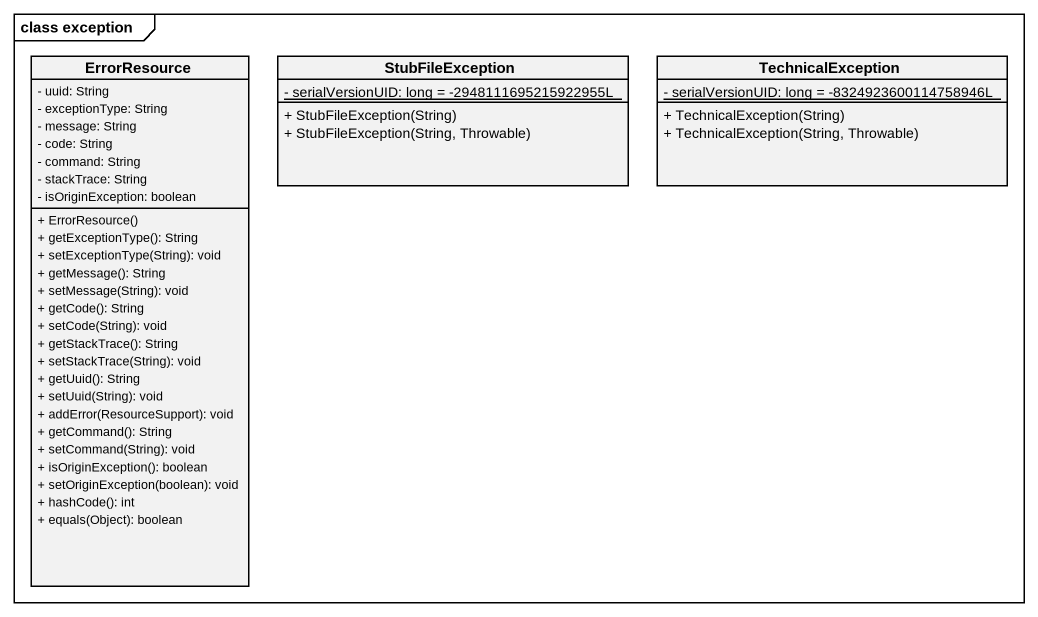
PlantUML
@startuml
mainframe class exception
hide circle
hide empty members
skinparam classAttributeIconSize 0
class ErrorResource {
  - uuid: String
  - exceptionType: String
  - message: String
  - code: String
  - command: String
  - stackTrace: String
  - isOriginException: boolean
  + ErrorResource()
  + getExceptionType(): String
  + setExceptionType(String): void
  + getMessage(): String
  + setMessage(String): void
  + getCode(): String
  + setCode(String): void
  + getStackTrace(): String
  + setStackTrace(String): void
  + getUuid(): String
  + setUuid(String): void
  + addError(ResourceSupport): void
  + getCommand(): String
  + setCommand(String): void
  + isOriginException(): boolean
  + setOriginException(boolean): void
  + hashCode(): int
  + equals(Object): boolean
}
class StubFileException {
  {static} - serialVersionUID: long = -2948111695215922955L
  + StubFileException(String)
  + StubFileException(String, Throwable)
}
class TechnicalException {
  {static} - serialVersionUID: long = -8324923600114758946L
  + TechnicalException(String)
  + TechnicalException(String, Throwable)
}
@enduml
